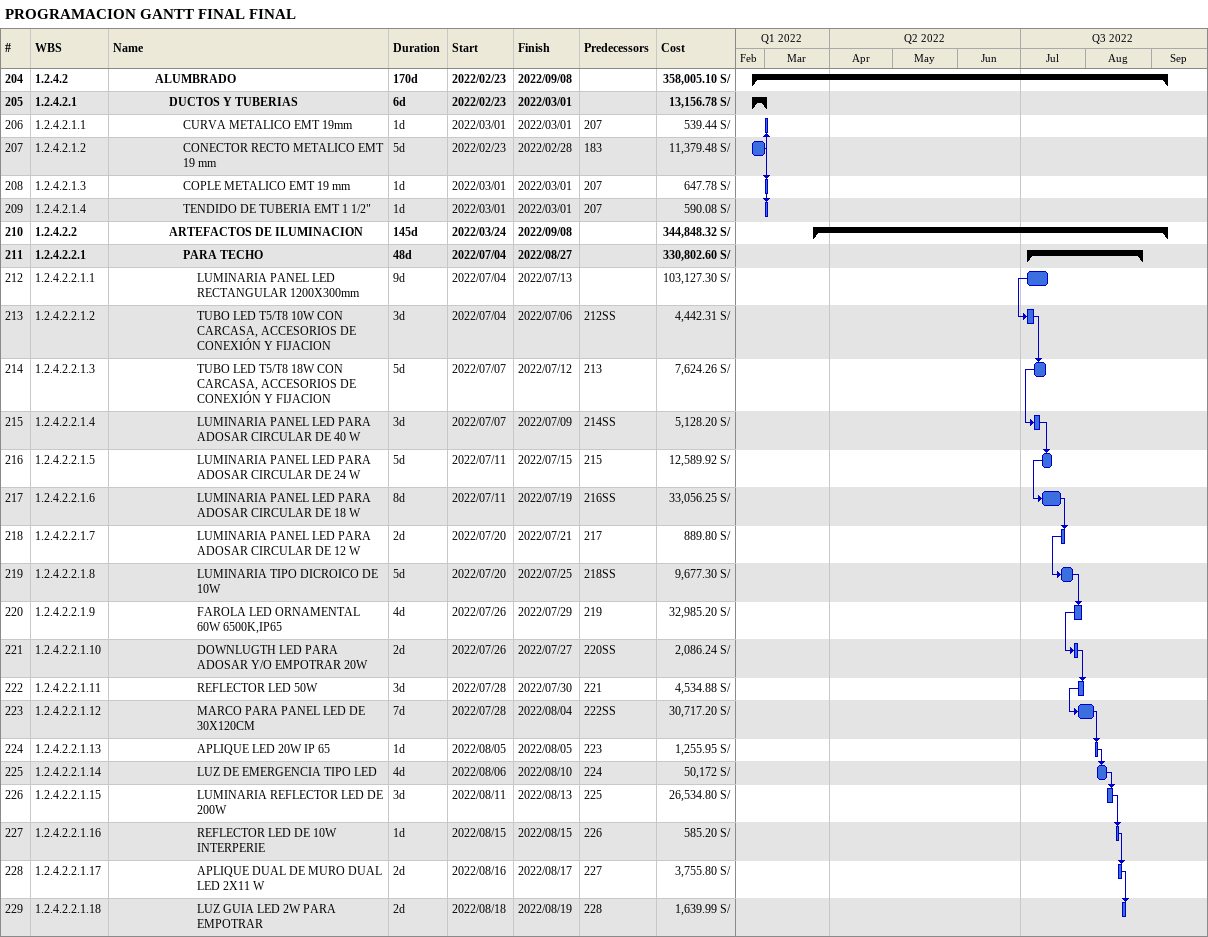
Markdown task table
PROGRAMACION GANTT FINAL FINAL

| ID | WBS | Task | Duration | Start | Finish | Predecessors | Cost (S/) |
|---|---|---|---|---|---|---|---|
| 204 | 1.2.4.2 | **ALUMBRADO** | 170d | 2022-02-23 | 2022-09-08 |  | 358005.10 |
| 205 | 1.2.4.2.1 | **DUCTOS Y TUBERIAS** | 6d | 2022-02-23 | 2022-03-01 |  | 13156.78 |
| 206 | 1.2.4.2.1.1 | CURVA METALICO EMT 19mm | 1d | 2022-03-01 | 2022-03-01 | 207 | 539.44 |
| 207 | 1.2.4.2.1.2 | CONECTOR RECTO METALICO EMT 19 mm | 5d | 2022-02-23 | 2022-02-28 | 183 | 11379.48 |
| 208 | 1.2.4.2.1.3 | COPLE METALICO EMT 19 mm | 1d | 2022-03-01 | 2022-03-01 | 207 | 647.78 |
| 209 | 1.2.4.2.1.4 | TENDIDO DE TUBERIA EMT 1 1/2" | 1d | 2022-03-01 | 2022-03-01 | 207 | 590.08 |
| 210 | 1.2.4.2.2 | **ARTEFACTOS DE ILUMINACION** | 145d | 2022-03-24 | 2022-09-08 |  | 344848.32 |
| 211 | 1.2.4.2.2.1 | **PARA TECHO** | 48d | 2022-07-04 | 2022-08-27 |  | 330802.60 |
| 212 | 1.2.4.2.2.1.1 | LUMINARIA PANEL LED RECTANGULAR 1200X300mm | 9d | 2022-07-04 | 2022-07-13 |  | 103127.30 |
| 213 | 1.2.4.2.2.1.2 | TUBO LED T5/T8 10W CON CARCASA, ACCESORIOS DE CONEXIÓN Y FIJACION | 3d | 2022-07-04 | 2022-07-06 | 212SS | 4442.31 |
| 214 | 1.2.4.2.2.1.3 | TUBO LED T5/T8 18W CON CARCASA, ACCESORIOS DE CONEXIÓN Y FIJACION | 5d | 2022-07-07 | 2022-07-12 | 213 | 7624.26 |
| 215 | 1.2.4.2.2.1.4 | LUMINARIA PANEL LED PARA ADOSAR CIRCULAR DE 40 W | 3d | 2022-07-07 | 2022-07-09 | 214SS | 5128.20 |
| 216 | 1.2.4.2.2.1.5 | LUMINARIA PANEL LED PARA ADOSAR CIRCULAR DE 24 W | 5d | 2022-07-11 | 2022-07-15 | 215 | 12589.92 |
| 217 | 1.2.4.2.2.1.6 | LUMINARIA PANEL LED PARA ADOSAR CIRCULAR DE 18 W | 8d | 2022-07-11 | 2022-07-19 | 216SS | 33056.25 |
| 218 | 1.2.4.2.2.1.7 | LUMINARIA PANEL LED PARA ADOSAR CIRCULAR DE 12 W | 2d | 2022-07-20 | 2022-07-21 | 217 | 889.80 |
| 219 | 1.2.4.2.2.1.8 | LUMINARIA TIPO DICROICO DE 10W | 5d | 2022-07-20 | 2022-07-25 | 218SS | 9677.30 |
| 220 | 1.2.4.2.2.1.9 | FAROLA LED ORNAMENTAL 60W 6500K,IP65 | 4d | 2022-07-26 | 2022-07-29 | 219 | 32985.20 |
| 221 | 1.2.4.2.2.1.10 | DOWNLUGTH LED PARA ADOSAR Y/O EMPOTRAR 20W | 2d | 2022-07-26 | 2022-07-27 | 220SS | 2086.24 |
| 222 | 1.2.4.2.2.1.11 | REFLECTOR LED 50W | 3d | 2022-07-28 | 2022-07-30 | 221 | 4534.88 |
| 223 | 1.2.4.2.2.1.12 | MARCO PARA PANEL LED DE 30X120CM | 7d | 2022-07-28 | 2022-08-04 | 222SS | 30717.20 |
| 224 | 1.2.4.2.2.1.13 | APLIQUE LED 20W IP 65 | 1d | 2022-08-05 | 2022-08-05 | 223 | 1255.95 |
| 225 | 1.2.4.2.2.1.14 | LUZ DE EMERGENCIA TIPO LED | 4d | 2022-08-06 | 2022-08-10 | 224 | 50172 |
| 226 | 1.2.4.2.2.1.15 | LUMINARIA REFLECTOR LED DE 200W | 3d | 2022-08-11 | 2022-08-13 | 225 | 26534.80 |
| 227 | 1.2.4.2.2.1.16 | REFLECTOR LED DE 10W INTERPERIE | 1d | 2022-08-15 | 2022-08-15 | 226 | 585.20 |
| 228 | 1.2.4.2.2.1.17 | APLIQUE DUAL DE MURO DUAL LED 2X11 W | 2d | 2022-08-16 | 2022-08-17 | 227 | 3755.80 |
| 229 | 1.2.4.2.2.1.18 | LUZ GUIA LED 2W PARA EMPOTRAR | 2d | 2022-08-18 | 2022-08-19 | 228 | 1639.99 |
